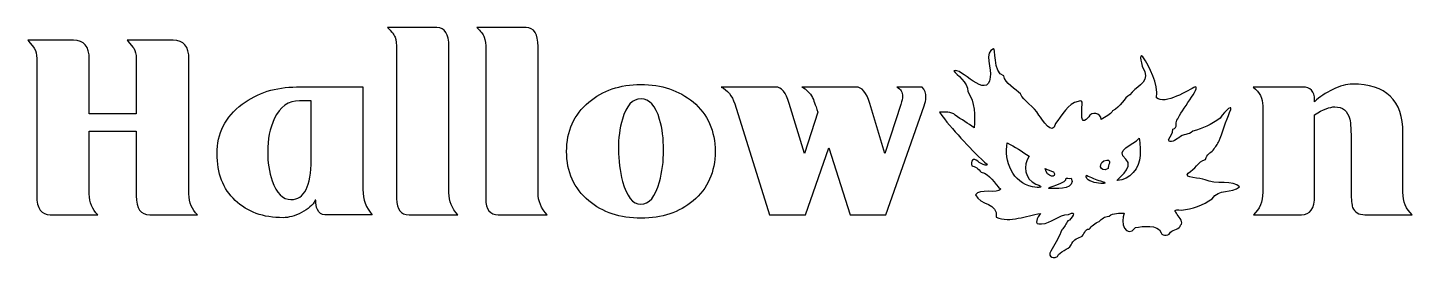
# Model space of a CAD drawing. Header units: centimetres. Extents: x -13.5 to 4.8, y 9.7 to 12.8.
import ezdxf

# ---------------------------------------------------------------- set-up
doc = ezdxf.new("R2010")
doc.units = ezdxf.units.CM
doc.header["$MEASUREMENT"] = 0
doc.layers.add('Layer 1', color=7, linetype='Continuous')

msp = doc.modelspace()

# ---------------------------------------------------------------- linework, layer by layer
at = {"layer": 'Layer 1'}
for points, knots in [([(-7.7983, 10.28796), (-7.7983, 10.28796), (-8.44313, 10.28796), (-8.44313, 10.28796), (-8.44313, 10.28796), (-8.55329, 10.28796), (-8.60836, 10.35925), (-8.60836, 10.50184), (-8.60836, 10.50184), (-8.60836, 10.50184), (-8.60836, 12.46867), (-8.60836, 12.46867), (-8.60836, 12.46867), (-8.60836, 12.5421), (-8.61539, 12.59772), (-8.62943, 12.63553), (-8.62943, 12.63553), (-8.64347, 12.67334), (-8.67643, 12.71492), (-8.72831, 12.76028), (-8.72831, 12.76028), (-8.72831, 12.76028), (-8.07706, 12.76028), (-8.07706, 12.76028), (-8.07706, 12.76028), (-7.97118, 12.76027), (-7.91825, 12.67711), (-7.91825, 12.51079), (-7.91825, 12.51079), (-7.91825, 12.51079), (-7.91825, 10.57957), (-7.91825, 10.57957), (-7.91825, 10.57957), (-7.91825, 10.46941), (-7.87826, 10.37221), (-7.7983, 10.28796), (-7.7983, 10.28796), (-7.7983, 10.28796), (-7.7983, 10.28796), (-7.7983, 10.28796)], [0, 0, 0, 0, 0.09090909, 0.09090909, 0.09090909, 0.09090909, 0.18181818, 0.18181818, 0.18181818, 0.18181818, 0.27272727, 0.27272727, 0.27272727, 0.27272727, 0.36363636, 0.36363636, 0.36363636, 0.36363636, 0.45454545, 0.45454545, 0.45454545, 0.45454545, 0.54545455, 0.54545455, 0.54545455, 0.54545455, 0.63636364, 0.63636364, 0.63636364, 0.63636364, 0.72727273, 0.72727273, 0.72727273, 0.72727273, 0.81818182, 0.81818182, 0.81818182, 0.81818182, 1, 1, 1, 1]), ([(-6.62117, 10.28796), (-6.62117, 10.28796), (-7.266, 10.28796), (-7.266, 10.28796), (-7.266, 10.28796), (-7.37616, 10.28796), (-7.43124, 10.35925), (-7.43124, 10.50184), (-7.43124, 10.50184), (-7.43124, 10.50184), (-7.43124, 12.46867), (-7.43124, 12.46867), (-7.43124, 12.46867), (-7.43124, 12.5421), (-7.43826, 12.59772), (-7.4523, 12.63553), (-7.4523, 12.63553), (-7.46634, 12.67334), (-7.4993, 12.71492), (-7.55119, 12.76028), (-7.55119, 12.76028), (-7.55119, 12.76028), (-6.89993, 12.76028), (-6.89993, 12.76028), (-6.89993, 12.76028), (-6.79406, 12.76027), (-6.74112, 12.67711), (-6.74112, 12.51079), (-6.74112, 12.51079), (-6.74112, 12.51079), (-6.74112, 10.57957), (-6.74112, 10.57957), (-6.74112, 10.57957), (-6.74112, 10.46941), (-6.70114, 10.37221), (-6.62117, 10.28796), (-6.62117, 10.28796), (-6.62117, 10.28796), (-6.62117, 10.28796), (-6.62117, 10.28796)], [0, 0, 0, 0, 0.09090909, 0.09090909, 0.09090909, 0.09090909, 0.18181818, 0.18181818, 0.18181818, 0.18181818, 0.27272727, 0.27272727, 0.27272727, 0.27272727, 0.36363636, 0.36363636, 0.36363636, 0.36363636, 0.45454545, 0.45454545, 0.45454545, 0.45454545, 0.54545455, 0.54545455, 0.54545455, 0.54545455, 0.63636364, 0.63636364, 0.63636364, 0.63636364, 0.72727273, 0.72727273, 0.72727273, 0.72727273, 0.81818182, 0.81818182, 0.81818182, 0.81818182, 1, 1, 1, 1]), ([(-11.23534, 10.28796), (-11.23534, 10.28796), (-11.86712, 10.28796), (-11.86712, 10.28796), (-11.86712, 10.28796), (-11.98598, 10.28796), (-12.04541, 10.37112), (-12.04541, 10.53744), (-12.04541, 10.53744), (-12.04541, 10.53744), (-12.04541, 11.3929), (-12.04541, 11.3929), (-12.04541, 11.3929), (-12.04541, 11.3929), (-12.66423, 11.3929), (-12.66423, 11.3929), (-12.66423, 11.3929), (-12.66423, 11.3929), (-12.66423, 10.56335), (-12.66423, 10.56335), (-12.66423, 10.56335), (-12.66423, 10.44891), (-12.62642, 10.35711), (-12.55081, 10.28796), (-12.55081, 10.28796), (-12.55081, 10.28796), (-13.17942, 10.28796), (-13.17942, 10.28796), (-13.17942, 10.28796), (-13.29828, 10.28796), (-13.35771, 10.37112), (-13.35771, 10.53744), (-13.35771, 10.53744), (-13.35771, 10.53744), (-13.35771, 12.35198), (-13.35771, 12.35198), (-13.35771, 12.35198), (-13.35771, 12.40597), (-13.36849, 12.45133), (-13.39004, 12.48805), (-13.39004, 12.48805), (-13.39868, 12.50321), (-13.42785, 12.53887), (-13.47756, 12.59504), (-13.47756, 12.59504), (-13.47756, 12.59504), (-12.87485, 12.59504), (-12.87485, 12.59504), (-12.87485, 12.59504), (-12.73444, 12.59504), (-12.66423, 12.51079), (-12.66423, 12.34229), (-12.66423, 12.34229), (-12.66423, 12.34229), (-12.66423, 11.6229), (-12.66423, 11.6229), (-12.66423, 11.6229), (-12.66423, 11.6229), (-12.04541, 11.6229), (-12.04541, 11.6229), (-12.04541, 11.6229), (-12.04541, 11.6229), (-12.04541, 12.35198), (-12.04541, 12.35198), (-12.04541, 12.35198), (-12.04541, 12.40597), (-12.05619, 12.45133), (-12.07774, 12.48805), (-12.07774, 12.48805), (-12.08638, 12.50321), (-12.11555, 12.53887), (-12.16525, 12.59504), (-12.16525, 12.59504), (-12.16525, 12.59504), (-11.55929, 12.59504), (-11.55929, 12.59504), (-11.55929, 12.59504), (-11.41887, 12.59504), (-11.34867, 12.51079), (-11.34866, 12.34229), (-11.34866, 12.34229), (-11.34866, 12.34229), (-11.34866, 10.56335), (-11.34866, 10.56335), (-11.34866, 10.56335), (-11.34867, 10.44673), (-11.31089, 10.35493), (-11.23534, 10.28796), (-11.23534, 10.28796), (-11.23534, 10.28796), (-11.23534, 10.28796), (-11.23534, 10.28796)], [0, 0, 0, 0, 0.04166667, 0.04166667, 0.04166667, 0.04166667, 0.08333333, 0.08333333, 0.08333333, 0.08333333, 0.125, 0.125, 0.125, 0.125, 0.16666667, 0.16666667, 0.16666667, 0.16666667, 0.20833333, 0.20833333, 0.20833333, 0.20833333, 0.25, 0.25, 0.25, 0.25, 0.29166667, 0.29166667, 0.29166667, 0.29166667, 0.33333333, 0.33333333, 0.33333333, 0.33333333, 0.375, 0.375, 0.375, 0.375, 0.41666667, 0.41666667, 0.41666667, 0.41666667, 0.45833333, 0.45833333, 0.45833333, 0.45833333, 0.5, 0.5, 0.5, 0.5, 0.54166667, 0.54166667, 0.54166667, 0.54166667, 0.58333333, 0.58333333, 0.58333333, 0.58333333, 0.625, 0.625, 0.625, 0.625, 0.66666667, 0.66666667, 0.66666667, 0.66666667, 0.70833333, 0.70833333, 0.70833333, 0.70833333, 0.75, 0.75, 0.75, 0.75, 0.79166667, 0.79166667, 0.79166667, 0.79166667, 0.83333333, 0.83333333, 0.83333333, 0.83333333, 0.875, 0.875, 0.875, 0.875, 0.91666667, 0.91666667, 0.91666667, 0.91666667, 1, 1, 1, 1]), ([(-0.72897, 12.4799), (-0.6973, 12.52071), (-0.74097, 12.15815), (-0.59569, 12.12273), (-0.59569, 12.12273), (-0.57708, 12.02832), (-0.4386, 11.94478), (-0.37176, 11.88637), (-0.37176, 11.88637), (-0.34593, 11.79536), (-0.18847, 11.71953), (-0.13312, 11.60548), (-0.13312, 11.60548), (-0.07639, 11.54792), (0.041, 11.31392), (0.09021, 11.49261), (0.09021, 11.49261), (0.16973, 11.59907), (0.25342, 11.75804), (0.3894, 11.78563), (0.3894, 11.78563), (0.47231, 11.82065), (0.42864, 11.71647), (0.43693, 11.66943), (0.43693, 11.66943), (0.4288, 11.59142), (0.43074, 11.45514), (0.52625, 11.58322), (0.52625, 11.58322), (0.55972, 11.65264), (0.69214, 11.63821), (0.69068, 11.54556), (0.69068, 11.54556), (0.75166, 11.58178), (0.8121, 11.611), (0.84285, 11.66305), (0.84285, 11.66305), (0.94793, 11.71124), (0.99598, 11.83699), (1.07056, 11.87486), (1.07056, 11.87486), (1.1361, 11.97063), (1.31535, 12.02467), (1.26799, 12.17962), (1.26799, 12.17962), (1.21392, 12.25826), (1.18766, 12.44228), (1.23966, 12.37383), (1.23966, 12.37383), (1.32932, 12.24767), (1.4479, 12.01513), (1.42139, 11.83433), (1.42139, 11.83433), (1.52518, 11.73305), (1.85715, 11.93794), (1.93159, 11.97814), (1.93159, 11.97814), (2.01506, 11.9867), (1.73354, 11.6509), (1.70512, 11.55416), (1.70512, 11.55416), (1.65483, 11.52359), (1.71667, 11.4346), (1.63719, 11.41922), (1.63719, 11.41922), (1.63456, 11.35996), (1.60613, 11.3326), (1.58168, 11.28017), (1.58168, 11.28017), (1.59244, 11.21866), (1.68013, 11.27939), (1.71589, 11.30517), (1.71589, 11.30517), (1.77083, 11.36209), (1.84871, 11.33665), (1.89999, 11.39351), (1.89999, 11.39351), (2.0341, 11.42911), (2.14205, 11.47922), (2.26219, 11.56295), (2.26219, 11.56295), (2.33203, 11.67031), (2.44804, 11.77287), (2.38713, 11.63975), (2.38713, 11.63975), (2.34476, 11.54885), (2.28352, 11.34636), (2.24731, 11.26671), (2.24731, 11.26671), (2.227, 11.21475), (2.20234, 11.1932), (2.16822, 11.14377), (2.16822, 11.14377), (2.1346, 11.10299), (2.08389, 11.08911), (2.06801, 11.019), (2.06801, 11.019), (1.96855, 10.98996), (1.93133, 10.88868), (1.8397, 10.8395), (1.8397, 10.8395), (1.76349, 10.76549), (2.00794, 10.78262), (2.06267, 10.75029), (2.06267, 10.75029), (2.19745, 10.68294), (2.44322, 10.751), (2.51906, 10.65616), (2.51906, 10.65616), (2.41093, 10.57062), (2.24412, 10.63139), (2.15737, 10.50059), (2.15737, 10.50059), (2.03855, 10.41542), (1.89604, 10.36371), (1.75075, 10.34939), (1.75075, 10.34939), (1.5352, 10.38192), (1.82304, 10.22891), (1.7391, 10.14956), (1.7391, 10.14956), (1.72945, 10.09854), (1.64451, 10.09332), (1.60532, 10.06028), (1.60532, 10.06028), (1.60119, 10.0193), (1.49893, 9.99289), (1.48408, 10.04894), (1.48408, 10.04894), (1.43466, 10.1689), (1.24507, 10.13383), (1.14296, 10.11904), (1.14296, 10.11904), (1.02219, 9.96359), (0.93357, 10.19334), (0.99678, 10.30772), (0.99678, 10.30772), (0.92639, 10.30957), (0.85514, 10.31515), (0.79539, 10.27072), (0.79539, 10.27072), (0.72901, 10.26285), (0.70625, 10.236), (0.6633, 10.20041), (0.6633, 10.20041), (0.61348, 10.18228), (0.5626, 10.13681), (0.53282, 10.09747), (0.53282, 10.09747), (0.47298, 10.10898), (0.47173, 10.01616), (0.42294, 9.99536), (0.42294, 9.99536), (0.36688, 9.97498), (0.31462, 9.9505), (0.29683, 9.88871), (0.29683, 9.88871), (0.25763, 9.82286), (0.14153, 9.81253), (0.11529, 9.73483), (0.11529, 9.73483), (0.03261, 9.69926), (-0.02442, 9.74702), (0.04518, 9.83952), (0.04518, 9.83952), (0.08561, 9.9226), (0.1433, 10.00189), (0.17107, 10.08909), (0.17107, 10.08909), (0.21017, 10.12105), (0.22228, 10.17321), (0.25253, 10.20586), (0.25253, 10.20586), (0.29967, 10.22646), (0.38247, 10.36057), (0.26173, 10.29209), (0.26173, 10.29209), (0.12615, 10.29159), (0.02923, 10.1719), (-0.09432, 10.16839), (-0.09432, 10.16839), (-0.21436, 10.14778), (-0.14408, 10.25862), (-0.11079, 10.30529), (-0.11079, 10.30529), (-0.30121, 10.27959), (-0.50484, 10.17621), (-0.69655, 10.2559), (-0.69655, 10.2559), (-0.65833, 10.44591), (-0.91196, 10.41169), (-0.9657, 10.55339), (-0.9657, 10.55339), (-0.92713, 10.63931), (-0.66866, 10.56238), (-0.63525, 10.62457), (-0.63525, 10.62457), (-0.71576, 10.69882), (-0.77727, 10.8339), (-0.89137, 10.84891), (-0.89137, 10.84891), (-0.92422, 10.8935), (-0.97583, 10.92938), (-1.01667, 10.93279), (-1.01667, 10.93279), (-1.03709, 10.99802), (-0.99269, 11.05399), (-0.93598, 10.99448), (-0.93598, 10.99448), (-0.90297, 10.95339), (-0.74291, 10.90802), (-0.85055, 10.9838), (-0.85055, 10.9838), (-1.05339, 11.17892), (-1.27629, 11.41532), (-1.44281, 11.64178), (-1.44281, 11.64178), (-1.38537, 11.64892), (-1.27932, 11.65328), (-1.23524, 11.60335), (-1.23524, 11.60335), (-1.15158, 11.54845), (-1.06791, 11.49356), (-0.98424, 11.43866), (-0.98424, 11.43866), (-0.97878, 11.59806), (-0.96788, 11.77192), (-1.06933, 11.91492), (-1.06933, 11.91492), (-1.06755, 12.04532), (-1.21632, 12.13659), (-1.25316, 12.18828), (-1.25316, 12.18828), (-1.18052, 12.25883), (-0.80629, 11.78596), (-0.77362, 12.10668), (-0.77362, 12.10668), (-0.75191, 12.19955), (-0.85893, 12.45048), (-0.72897, 12.4799)], [0, 0, 0, 0, 0.01639344, 0.01639344, 0.01639344, 0.01639344, 0.03278689, 0.03278689, 0.03278689, 0.03278689, 0.04918033, 0.04918033, 0.04918033, 0.04918033, 0.06557377, 0.06557377, 0.06557377, 0.06557377, 0.08196721, 0.08196721, 0.08196721, 0.08196721, 0.09836066, 0.09836066, 0.09836066, 0.09836066, 0.1147541, 0.1147541, 0.1147541, 0.1147541, 0.13114754, 0.13114754, 0.13114754, 0.13114754, 0.14754098, 0.14754098, 0.14754098, 0.14754098, 0.16393443, 0.16393443, 0.16393443, 0.16393443, 0.18032787, 0.18032787, 0.18032787, 0.18032787, 0.19672131, 0.19672131, 0.19672131, 0.19672131, 0.21311475, 0.21311475, 0.21311475, 0.21311475, 0.2295082, 0.2295082, 0.2295082, 0.2295082, 0.24590164, 0.24590164, 0.24590164, 0.24590164, 0.26229508, 0.26229508, 0.26229508, 0.26229508, 0.27868852, 0.27868852, 0.27868852, 0.27868852, 0.29508197, 0.29508197, 0.29508197, 0.29508197, 0.31147541, 0.31147541, 0.31147541, 0.31147541, 0.32786885, 0.32786885, 0.32786885, 0.32786885, 0.3442623, 0.3442623, 0.3442623, 0.3442623, 0.36065574, 0.36065574, 0.36065574, 0.36065574, 0.37704918, 0.37704918, 0.37704918, 0.37704918, 0.39344262, 0.39344262, 0.39344262, 0.39344262, 0.40983607, 0.40983607, 0.40983607, 0.40983607, 0.42622951, 0.42622951, 0.42622951, 0.42622951, 0.44262295, 0.44262295, 0.44262295, 0.44262295, 0.45901639, 0.45901639, 0.45901639, 0.45901639, 0.47540984, 0.47540984, 0.47540984, 0.47540984, 0.49180328, 0.49180328, 0.49180328, 0.49180328, 0.50819672, 0.50819672, 0.50819672, 0.50819672, 0.52459016, 0.52459016, 0.52459016, 0.52459016, 0.54098361, 0.54098361, 0.54098361, 0.54098361, 0.55737705, 0.55737705, 0.55737705, 0.55737705, 0.57377049, 0.57377049, 0.57377049, 0.57377049, 0.59016393, 0.59016393, 0.59016393, 0.59016393, 0.60655738, 0.60655738, 0.60655738, 0.60655738, 0.62295082, 0.62295082, 0.62295082, 0.62295082, 0.63934426, 0.63934426, 0.63934426, 0.63934426, 0.6557377, 0.6557377, 0.6557377, 0.6557377, 0.67213115, 0.67213115, 0.67213115, 0.67213115, 0.68852459, 0.68852459, 0.68852459, 0.68852459, 0.70491803, 0.70491803, 0.70491803, 0.70491803, 0.72131148, 0.72131148, 0.72131148, 0.72131148, 0.73770492, 0.73770492, 0.73770492, 0.73770492, 0.75409836, 0.75409836, 0.75409836, 0.75409836, 0.7704918, 0.7704918, 0.7704918, 0.7704918, 0.78688525, 0.78688525, 0.78688525, 0.78688525, 0.80327869, 0.80327869, 0.80327869, 0.80327869, 0.81967213, 0.81967213, 0.81967213, 0.81967213, 0.83606557, 0.83606557, 0.83606557, 0.83606557, 0.85245902, 0.85245902, 0.85245902, 0.85245902, 0.86885246, 0.86885246, 0.86885246, 0.86885246, 0.8852459, 0.8852459, 0.8852459, 0.8852459, 0.90163934, 0.90163934, 0.90163934, 0.90163934, 0.91803279, 0.91803279, 0.91803279, 0.91803279, 0.93442623, 0.93442623, 0.93442623, 0.93442623, 0.95081967, 0.95081967, 0.95081967, 0.95081967, 0.96721311, 0.96721311, 0.96721311, 0.96721311, 1, 1, 1, 1]), ([(-9.92805, 11.97642), (-10.20453, 11.97642), (-10.44434, 11.90027), (-10.64738, 11.74905), (-10.64738, 11.74905), (-10.86777, 11.58054), (-10.97811, 11.36287), (-10.97811, 11.09503), (-10.97811, 11.09503), (-10.97811, 10.83582), (-10.8982, 10.62967), (-10.73833, 10.47739), (-10.73833, 10.47739), (-10.57847, 10.32511), (-10.36803, 10.24919), (-10.10664, 10.24919), (-10.10664, 10.24919), (-10.0332, 10.24919), (-9.95212, 10.27163), (-9.86356, 10.31699), (-9.86356, 10.31699), (-9.77499, 10.36234), (-9.71409, 10.41642), (-9.68165, 10.47905), (-9.68165, 10.47905), (-9.68165, 10.47905), (-9.67504, 10.47905), (-9.67504, 10.47905), (-9.67504, 10.47905), (-9.67722, 10.43369), (-9.67005, 10.39257), (-9.65272, 10.35585), (-9.65272, 10.35585), (-9.63116, 10.31049), (-9.5984, 10.28805), (-9.55515, 10.28805), (-9.55515, 10.28805), (-9.55515, 10.28805), (-8.93007, 10.28805), (-8.93007, 10.28805), (-8.93007, 10.28805), (-9.01215, 10.37876), (-9.05327, 10.49031), (-9.05327, 10.62209), (-9.05327, 10.62209), (-9.05327, 10.62209), (-9.05327, 11.97642), (-9.05327, 11.97642), (-9.05327, 11.97642), (-9.05327, 11.97642), (-9.92805, 11.97642), (-9.92805, 11.97642)], [0, 0, 0, 0, 0.07142857, 0.07142857, 0.07142857, 0.07142857, 0.14285714, 0.14285714, 0.14285714, 0.14285714, 0.21428571, 0.21428571, 0.21428571, 0.21428571, 0.28571429, 0.28571429, 0.28571429, 0.28571429, 0.35714286, 0.35714286, 0.35714286, 0.35714286, 0.42857143, 0.42857143, 0.42857143, 0.42857143, 0.5, 0.5, 0.5, 0.5, 0.57142857, 0.57142857, 0.57142857, 0.57142857, 0.64285714, 0.64285714, 0.64285714, 0.64285714, 0.71428571, 0.71428571, 0.71428571, 0.71428571, 0.78571429, 0.78571429, 0.78571429, 0.78571429, 0.85714286, 0.85714286, 0.85714286, 0.85714286, 1, 1, 1, 1]), ([(-5.38548, 12.00867), (-5.65979, 12.00867), (-5.88898, 11.93102), (-6.07257, 11.7755), (-6.07257, 11.7755), (-6.26705, 11.61129), (-6.36444, 11.39399), (-6.36444, 11.12397), (-6.36444, 11.12397), (-6.36444, 10.85395), (-6.26705, 10.63658), (-6.07257, 10.47243), (-6.07257, 10.47243), (-5.88898, 10.31903), (-5.65866, 10.24257), (-5.38218, 10.24257), (-5.38218, 10.24257), (-5.10569, 10.24257), (-4.8774, 10.31903), (-4.69591, 10.47243), (-4.69591, 10.47243), (-4.50151, 10.6344), (-4.40405, 10.85177), (-4.40404, 11.12397), (-4.40404, 11.12397), (-4.40405, 11.39616), (-4.50151, 11.61466), (-4.69591, 11.77881), (-4.69591, 11.77881), (-4.87951, 11.93221), (-5.10894, 12.00867), (-5.38548, 12.00867)], [0, 0, 0, 0, 0.11111111, 0.11111111, 0.11111111, 0.11111111, 0.22222222, 0.22222222, 0.22222222, 0.22222222, 0.33333333, 0.33333333, 0.33333333, 0.33333333, 0.44444444, 0.44444444, 0.44444444, 0.44444444, 0.55555556, 0.55555556, 0.55555556, 0.55555556, 0.66666667, 0.66666667, 0.66666667, 0.66666667, 0.77777778, 0.77777778, 0.77777778, 0.77777778, 1, 1, 1, 1]), ([(-1.62155, 11.83679), (-1.62155, 11.80653), (-1.62914, 11.76981), (-1.64429, 11.72663), (-1.64429, 11.72663), (-1.64429, 11.72663), (-2.14979, 10.28796), (-2.14979, 10.28796), (-2.14979, 10.28796), (-2.14979, 10.28796), (-2.62286, 10.28796), (-2.62286, 10.28796), (-2.62286, 10.28796), (-2.62286, 10.28796), (-2.90152, 11.17258), (-2.90152, 11.17258), (-2.90152, 11.17258), (-2.90152, 11.17258), (-3.21261, 10.28796), (-3.21261, 10.28796), (-3.21261, 10.28796), (-3.21261, 10.28796), (-3.68568, 10.28796), (-3.68568, 10.28796), (-3.68568, 10.28796), (-3.68568, 10.28796), (-4.14579, 11.75254), (-4.14579, 11.75254), (-4.14579, 11.75254), (-4.18033, 11.86059), (-4.23973, 11.93511), (-4.32398, 11.97612), (-4.32398, 11.97612), (-4.32398, 11.97612), (-3.60459, 11.97612), (-3.60459, 11.97612), (-3.60459, 11.97612), (-3.52904, 11.97612), (-3.46965, 11.90377), (-3.4264, 11.75907), (-3.4264, 11.75907), (-3.4264, 11.75907), (-3.22556, 11.09802), (-3.22556, 11.09802), (-3.22556, 11.09802), (-3.22556, 11.09802), (-3.04727, 11.64238), (-3.04727, 11.64238), (-3.04727, 11.64238), (-3.08189, 11.74608), (-3.10565, 11.81088), (-3.11857, 11.83679), (-3.11857, 11.83679), (-3.15101, 11.89942), (-3.19854, 11.94586), (-3.26116, 11.97612), (-3.26116, 11.97612), (-3.26116, 11.97612), (-2.54187, 11.97612), (-2.54187, 11.97612), (-2.54187, 11.97612), (-2.46626, 11.97612), (-2.40683, 11.90377), (-2.36358, 11.75907), (-2.36358, 11.75907), (-2.36358, 11.75907), (-2.16591, 11.09802), (-2.16591, 11.09802), (-2.16591, 11.09802), (-2.16591, 11.09802), (-1.95212, 11.74611), (-1.95212, 11.74611), (-1.95212, 11.74611), (-1.93696, 11.79147), (-1.92938, 11.8271), (-1.92938, 11.85301), (-1.92938, 11.85301), (-1.92938, 11.90917), (-1.95424, 11.95021), (-2.00394, 11.97612), (-2.00394, 11.97612), (-2.00394, 11.97612), (-1.6702, 11.97612), (-1.6702, 11.97612), (-1.6702, 11.97612), (-1.63777, 11.93722), (-1.62155, 11.89078), (-1.62155, 11.83679), (-1.62155, 11.83679), (-1.62155, 11.83679), (-1.62155, 11.83679), (-1.62155, 11.83679)], [0, 0, 0, 0, 0.04166667, 0.04166667, 0.04166667, 0.04166667, 0.08333333, 0.08333333, 0.08333333, 0.08333333, 0.125, 0.125, 0.125, 0.125, 0.16666667, 0.16666667, 0.16666667, 0.16666667, 0.20833333, 0.20833333, 0.20833333, 0.20833333, 0.25, 0.25, 0.25, 0.25, 0.29166667, 0.29166667, 0.29166667, 0.29166667, 0.33333333, 0.33333333, 0.33333333, 0.33333333, 0.375, 0.375, 0.375, 0.375, 0.41666667, 0.41666667, 0.41666667, 0.41666667, 0.45833333, 0.45833333, 0.45833333, 0.45833333, 0.5, 0.5, 0.5, 0.5, 0.54166667, 0.54166667, 0.54166667, 0.54166667, 0.58333333, 0.58333333, 0.58333333, 0.58333333, 0.625, 0.625, 0.625, 0.625, 0.66666667, 0.66666667, 0.66666667, 0.66666667, 0.70833333, 0.70833333, 0.70833333, 0.70833333, 0.75, 0.75, 0.75, 0.75, 0.79166667, 0.79166667, 0.79166667, 0.79166667, 0.83333333, 0.83333333, 0.83333333, 0.83333333, 0.875, 0.875, 0.875, 0.875, 0.91666667, 0.91666667, 0.91666667, 0.91666667, 1, 1, 1, 1]), ([(4.79786, 10.28796), (4.79786, 10.28796), (4.17241, 10.28796), (4.17241, 10.28796), (4.17241, 10.28796), (4.09034, 10.28796), (4.03634, 10.32036), (4.01044, 10.38516), (4.01044, 10.38516), (3.99745, 10.4197), (3.99096, 10.48668), (3.99096, 10.58609), (3.99096, 10.58609), (3.99096, 10.58609), (3.99096, 11.23082), (3.99096, 11.23082), (3.99096, 11.23082), (3.99096, 11.39504), (3.9845, 11.502), (3.97158, 11.55171), (3.97158, 11.55171), (3.94349, 11.65969), (3.8776, 11.71368), (3.77391, 11.71368), (3.77391, 11.71368), (3.7091, 11.71368), (3.62053, 11.6791), (3.5082, 11.60995), (3.5082, 11.60995), (3.5082, 11.60995), (3.5082, 10.53744), (3.5082, 10.53744), (3.5082, 10.53744), (3.5082, 10.37112), (3.44986, 10.28796), (3.33318, 10.28796), (3.33318, 10.28796), (3.33318, 10.28796), (2.7014, 10.28796), (2.7014, 10.28796), (2.7014, 10.28796), (2.78347, 10.36139), (2.82451, 10.46077), (2.82451, 10.58609), (2.82451, 10.58609), (2.82451, 10.58609), (2.82451, 11.72663), (2.82451, 11.72663), (2.82451, 11.72663), (2.82451, 11.82387), (2.78239, 11.90703), (2.69814, 11.97612), (2.69814, 11.97612), (2.69814, 11.97612), (3.35266, 11.97612), (3.35266, 11.97612), (3.35266, 11.97612), (3.45635, 11.97612), (3.5082, 11.91886), (3.5082, 11.80436), (3.5082, 11.80436), (3.5082, 11.80436), (3.5082, 11.78171), (3.5082, 11.78171), (3.5082, 11.78171), (3.57518, 11.84434), (3.65565, 11.89887), (3.74963, 11.94532), (3.74963, 11.94532), (3.8436, 11.99176), (3.92945, 12.01498), (4.00718, 12.01498), (4.00718, 12.01498), (4.45216, 12.01498), (4.67465, 11.79898), (4.67465, 11.36699), (4.67465, 11.36699), (4.67465, 11.36699), (4.67465, 10.58609), (4.67465, 10.58609), (4.67465, 10.58609), (4.67465, 10.46077), (4.71572, 10.36139), (4.79786, 10.28796), (4.79786, 10.28796), (4.79786, 10.28796), (4.79786, 10.28796), (4.79786, 10.28796)], [0, 0, 0, 0, 0.04347826, 0.04347826, 0.04347826, 0.04347826, 0.08695652, 0.08695652, 0.08695652, 0.08695652, 0.13043478, 0.13043478, 0.13043478, 0.13043478, 0.17391304, 0.17391304, 0.17391304, 0.17391304, 0.2173913, 0.2173913, 0.2173913, 0.2173913, 0.26086957, 0.26086957, 0.26086957, 0.26086957, 0.30434783, 0.30434783, 0.30434783, 0.30434783, 0.34782609, 0.34782609, 0.34782609, 0.34782609, 0.39130435, 0.39130435, 0.39130435, 0.39130435, 0.43478261, 0.43478261, 0.43478261, 0.43478261, 0.47826087, 0.47826087, 0.47826087, 0.47826087, 0.52173913, 0.52173913, 0.52173913, 0.52173913, 0.56521739, 0.56521739, 0.56521739, 0.56521739, 0.60869565, 0.60869565, 0.60869565, 0.60869565, 0.65217391, 0.65217391, 0.65217391, 0.65217391, 0.69565217, 0.69565217, 0.69565217, 0.69565217, 0.73913043, 0.73913043, 0.73913043, 0.73913043, 0.7826087, 0.7826087, 0.7826087, 0.7826087, 0.82608696, 0.82608696, 0.82608696, 0.82608696, 0.86956522, 0.86956522, 0.86956522, 0.86956522, 0.91304348, 0.91304348, 0.91304348, 0.91304348, 1, 1, 1, 1]), ([(-9.88919, 11.79452), (-9.88919, 11.79452), (-9.73705, 11.79452), (-9.73705, 11.79452), (-9.73705, 11.79452), (-9.73705, 11.79452), (-9.73705, 11.014), (-9.73705, 11.014), (-9.73705, 11.014), (-9.73705, 10.66408), (-9.82533, 10.48897), (-10.00246, 10.48897), (-10.00246, 10.48897), (-10.11051, 10.48897), (-10.19269, 10.57121), (-10.24886, 10.73536), (-10.24886, 10.73536), (-10.28986, 10.85415), (-10.31004, 10.98122), (-10.31004, 11.11735), (-10.31004, 11.11735), (-10.31004, 11.28585), (-10.2815, 11.43166), (-10.22322, 11.55474), (-10.22322, 11.55474), (-10.14761, 11.7146), (-10.03607, 11.79452), (-9.88919, 11.79452)], [0, 0, 0, 0, 0.125, 0.125, 0.125, 0.125, 0.25, 0.25, 0.25, 0.25, 0.375, 0.375, 0.375, 0.375, 0.5, 0.5, 0.5, 0.5, 0.625, 0.625, 0.625, 0.625, 0.75, 0.75, 0.75, 0.75, 1, 1, 1, 1]), ([(-5.38218, 11.82098), (-5.27202, 11.82098), (-5.1906, 11.72955), (-5.13661, 11.54813), (-5.13661, 11.54813), (-5.102, 11.42716), (-5.08452, 11.29286), (-5.08452, 11.14381), (-5.08452, 11.14381), (-5.08452, 10.99476), (-5.10237, 10.85391), (-5.13909, 10.72213), (-5.13909, 10.72213), (-5.19308, 10.52555), (-5.27526, 10.42696), (-5.38548, 10.42696), (-5.38548, 10.42696), (-5.49129, 10.42696), (-5.57127, 10.52788), (-5.62526, 10.72875), (-5.62526, 10.72875), (-5.66205, 10.86488), (-5.68066, 11.00603), (-5.68066, 11.15291), (-5.68066, 11.15291), (-5.68066, 11.29978), (-5.66318, 11.43257), (-5.62857, 11.55144), (-5.62857, 11.55144), (-5.57675, 11.73068), (-5.49451, 11.82098), (-5.38218, 11.82098)], [0, 0, 0, 0, 0.11111111, 0.11111111, 0.11111111, 0.11111111, 0.22222222, 0.22222222, 0.22222222, 0.22222222, 0.33333333, 0.33333333, 0.33333333, 0.33333333, 0.44444444, 0.44444444, 0.44444444, 0.44444444, 0.55555556, 0.55555556, 0.55555556, 0.55555556, 0.66666667, 0.66666667, 0.66666667, 0.66666667, 0.77777778, 0.77777778, 0.77777778, 0.77777778, 1, 1, 1, 1]), ([(-0.54803, 11.23773), (-0.59433, 11.00166), (-0.47376, 10.70434), (-0.21519, 10.65932), (-0.21519, 10.65932), (-0.12793, 10.6375), (-0.03763, 10.64656), (-0.17059, 10.69441), (-0.17059, 10.69441), (-0.31751, 10.75657), (-0.34594, 10.93815), (-0.26047, 11.0627), (-0.26047, 11.0627), (-0.35509, 11.12221), (-0.44697, 11.18659), (-0.54803, 11.23773)], [0, 0, 0, 0, 0.2, 0.2, 0.2, 0.2, 0.4, 0.4, 0.4, 0.4, 0.6, 0.6, 0.6, 0.6, 1, 1, 1, 1]), ([(1.19174, 11.29924), (1.11892, 11.20712), (0.85553, 11.14324), (1.01887, 11.02466), (1.01887, 11.02466), (1.1356, 10.9032), (0.88106, 10.74625), (0.90263, 10.74013), (0.90263, 10.74013), (1.07147, 10.7463), (1.20052, 10.90631), (1.20387, 11.07006), (1.20387, 11.07006), (1.20922, 11.14684), (1.20616, 11.22354), (1.19174, 11.29924)], [0, 0, 0, 0, 0.2, 0.2, 0.2, 0.2, 0.4, 0.4, 0.4, 0.4, 0.6, 0.6, 0.6, 0.6, 1, 1, 1, 1]), ([(0.76487, 11.01089), (0.64017, 10.99798), (0.66679, 10.82903), (0.78342, 10.89747), (0.78342, 10.89747), (0.7791, 10.93863), (0.8364, 11.0105), (0.76487, 11.01089)], [0, 0, 0, 0, 0.33333333, 0.33333333, 0.33333333, 0.33333333, 1, 1, 1, 1]), ([(0.22671, 10.74845), (0.1906, 10.69186), (-0.13031, 10.62694), (0.0469, 10.63503), (0.0469, 10.63503), (0.13722, 10.62896), (0.36046, 10.63676), (0.29623, 10.77109), (0.29623, 10.77109), (0.27731, 10.75948), (0.21727, 10.79406), (0.22671, 10.74845)], [0, 0, 0, 0, 0.25, 0.25, 0.25, 0.25, 0.5, 0.5, 0.5, 0.5, 1, 1, 1, 1]), ([(-0.04711, 10.89747), (-0.03675, 10.78148), (0.12334, 10.76739), (0.06064, 10.85572), (0.06064, 10.85572), (0.02472, 10.86963), (-0.01119, 10.88355), (-0.04711, 10.89747)], [0, 0, 0, 0, 0.33333333, 0.33333333, 0.33333333, 0.33333333, 1, 1, 1, 1]), ([(0.49572, 10.81005), (0.46263, 10.68447), (0.89882, 10.67928), (0.68266, 10.73483), (0.68266, 10.73483), (0.61817, 10.75417), (0.55686, 10.78209), (0.49572, 10.81005)], [0, 0, 0, 0, 0.33333333, 0.33333333, 0.33333333, 0.33333333, 1, 1, 1, 1])]:
    msp.add_open_spline(points, degree=3, knots=knots, dxfattribs=at)

doc.saveas('drawing.dxf')
